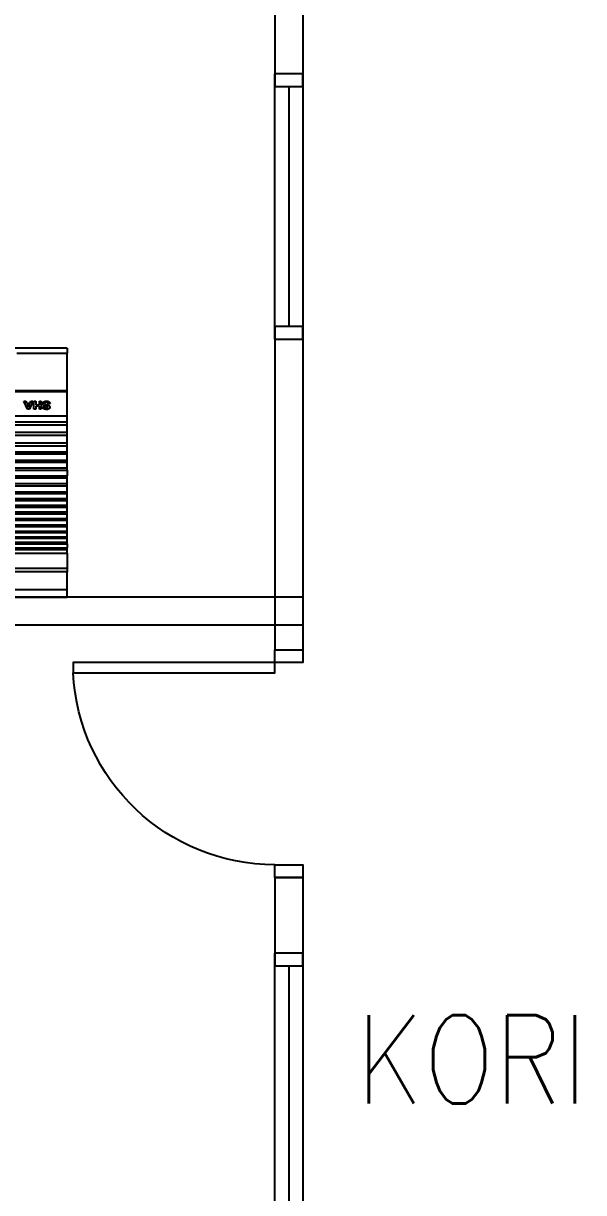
# Model space of a CAD drawing. Header units: inches. Extents: x -85907952 to 802144, y 988801 to 3125513.
# Drawn here: x 407991 to 410210, y 1030831 to 1035458 of the extents above; entities that cross this region are included whole.
import ezdxf
from ezdxf.enums import TextEntityAlignment as Align

# ---------------------------------------------------------------- set-up
doc = ezdxf.new("R2010")
doc.units = ezdxf.units.IN
doc.header["$MEASUREMENT"] = 0
for name, color, linetype in [('DOOR', 2, 'Continuous'), ('Edges', 7, 'Continuous'), ('partition', 8, 'Continuous'), ('WIN', 9, 'Continuous')]:
    doc.layers.add(name, color=color, linetype=linetype)
doc.layers.add('t3', color=8, linetype='Continuous', lineweight=25)
doc.styles.add('LAILA', font='romans.shx', dxfattribs={"width": 0.85})

# ---------------------------------------------------------------- blocks, each defined once
blk = doc.blocks.new('dr16')
at = {"layer": 'DOOR', "color": 1}
blk.add_line((-2409712.2, -909070.8), (-2409602.2, -909070.8), dxfattribs=at)
for points in [[(-2409712.2, -909070.8), (-2409602.2, -909070.8), (-2409602.2, -909020.8), (-2409712.2, -909020.8)], [(-2410511.2, -909830.8), (-2409712.2, -909830.8), (-2409712.2, -909870.8), (-2410511.2, -909870.8)], [(-2409712.2, -909920.8), (-2409602.2, -909920.8), (-2409602.2, -909870.8), (-2409712.2, -909870.8)]]:
    blk.add_lwpolyline(points, close=True, dxfattribs=at)
at = {"layer": 'DOOR', "color": 9}
blk.add_arc((-2409712.2, -909870.8), 800, 90, 177.134, dxfattribs=at)
blk = doc.blocks.new('air con')
at = {"layer": 'Edges'}
for p, q in [((71.4, 41.9), (152.4, 41.9)), ((71.4, 41.9), (71.4, 41.09)), ((71.4, 41.09), (152.4, 41.09)), ((71.4, 41.09), (71.4, 39.12)), ((71.4, 39.12), (152.4, 39.12)), ((71.4, 38.72), (71.4, 39.12)), ((152.4, 38.72), (71.4, 38.72)), ((71.4, 37.09), (71.4, 38.72)), ((71.4, 37.09), (71.4, 36.7)), ((152.4, 37.09), (71.4, 37.09)), ((152.4, 36.7), (71.4, 36.7)), ((71.4, 36.7), (71.4, 36.54)), ((152.4, 36.54), (71.4, 36.54)), ((71.4, 36.08), (71.4, 36.54)), ((152.4, 36.08), (71.4, 36.08)), ((71.4, 36.08), (71.4, 35.91)), ((152.4, 35.91), (71.4, 35.91)), ((71.4, 35.91), (71.4, 35.49)), ((71.4, 35.49), (71.4, 35.34)), ((152.4, 35.49), (71.4, 35.49)), ((152.4, 35.34), (71.4, 35.34)), ((71.4, 35.34), (71.4, 34.88)), ((152.4, 34.88), (71.4, 34.88)), ((71.4, 34.88), (71.4, 34.71)), ((152.4, 34.71), (71.4, 34.71)), ((71.4, 34.71), (71.4, 34.21)), ((152.4, 34.21), (71.4, 34.21)), ((71.4, 34.21), (71.4, 34.02)), ((71.4, 34.02), (71.4, 33.51)), ((152.4, 34.02), (71.4, 34.02)), ((152.4, 33.51), (71.4, 33.51)), ((71.4, 33.51), (71.4, 33.33)), ((152.4, 33.33), (71.4, 33.33)), ((71.4, 33.33), (71.4, 32.83)), ((152.4, 32.83), (71.4, 32.83)), ((71.4, 32.83), (71.4, 32.62)), ((152.4, 32.62), (71.4, 32.62)), ((71.4, 32.62), (71.4, 32.1)), ((152.4, 32.1), (71.4, 32.1)), ((71.4, 32.1), (71.4, 31.91)), ((152.4, 31.91), (71.4, 31.91)), ((71.4, 31.91), (71.4, 31.38)), ((152.4, 31.38), (71.4, 31.38)), ((71.4, 31.38), (71.4, 31.19)), ((152.4, 31.19), (71.4, 31.19)), ((71.4, 31.19), (71.4, 30.65)), ((152.4, 30.65), (71.4, 30.65)), ((71.4, 30.65), (71.4, 30.44)), ((152.4, 30.44), (71.4, 30.44)), ((71.4, 30.44), (71.4, 29.79)), ((152.4, 29.79), (71.4, 29.79)), ((71.4, 29.79), (71.4, 29.56)), ((71.4, 29.56), (71.4, 28.93)), ((152.4, 29.56), (71.4, 29.56)), ((152.4, 28.93), (71.4, 28.93)), ((71.4, 28.93), (71.4, 28.71)), ((152.4, 28.71), (71.4, 28.71)), ((71.4, 28.09), (71.4, 28.71)), ((152.4, 28.09), (71.4, 28.09)), ((71.4, 28.09), (71.4, 27.87)), ((71.4, 27.87), (71.4, 27.23)), ((152.4, 27.87), (71.4, 27.87)), ((152.4, 27.23), (71.4, 27.23)), ((71.4, 27.23), (71.4, 27.02)), ((71.4, 27.02), (71.4, 26.35)), ((152.4, 27.02), (71.4, 27.02)), ((152.4, 26.35), (71.4, 26.35)), ((71.4, 26.35), (71.4, 26.12)), ((152.4, 26.12), (71.4, 26.12)), ((71.4, 26.12), (71.4, 25.47)), ((152.4, 25.47), (71.4, 25.47)), ((71.4, 25.47), (71.4, 25.16)), ((152.4, 25.16), (71.4, 25.16)), ((71.4, 25.16), (71.4, 24.3)), ((152.4, 24.3), (71.4, 24.3)), ((71.4, 24.3), (71.4, 24)), ((152.4, 24), (71.4, 24)), ((71.4, 24), (71.4, 23.18)), ((71.4, 23.18), (71.4, 22.88)), ((152.4, 23.18), (71.4, 23.18)), ((152.4, 22.88), (71.4, 22.88)), ((71.4, 22.88), (71.4, 22.21)), ((152.4, 22.21), (71.4, 22.21)), ((71.4, 22.21), (71.4, 19.57)), ((73.25, 20.92), (73.44, 20.94)), ((73.26, 20.85), (73.25, 20.92)), ((73.29, 20.79), (73.26, 20.85)), ((73.28, 21.28), (73.29, 21.35)), ((73.29, 21.23), (73.28, 21.28)), ((73.29, 21.35), (73.33, 21.41)), ((73.31, 21.19), (73.29, 21.23)), ((73.32, 20.74), (73.29, 20.79)), ((73.33, 21.14), (73.31, 21.19)), ((73.37, 20.7), (73.32, 20.74)), ((73.33, 21.41), (73.38, 21.46)), ((73.37, 21.11), (73.33, 21.14)), ((73.41, 21.08), (73.37, 21.11)), ((73.42, 20.67), (73.37, 20.7)), ((73.38, 21.46), (73.45, 21.49)), ((73.46, 21.06), (73.41, 21.08)), ((73.49, 20.64), (73.42, 20.67)), ((73.44, 20.94), (73.47, 20.86)), ((73.45, 21.49), (73.54, 21.52)), ((73.6, 21.02), (73.46, 21.06)), ((73.48, 21.32), (73.47, 21.29)), ((73.47, 21.29), (73.48, 21.26)), ((73.47, 20.86), (73.51, 20.81)), ((73.5, 21.35), (73.48, 21.32)), ((73.48, 21.26), (73.5, 21.24)), ((73.57, 20.63), (73.49, 20.64)), ((73.56, 21.37), (73.5, 21.35)), ((73.5, 21.24), (73.57, 21.21)), ((73.51, 20.81), (73.57, 20.78)), ((73.54, 21.52), (73.64, 21.52)), ((73.64, 21.38), (73.56, 21.37)), ((73.57, 21.21), (73.68, 21.18)), ((73.57, 20.78), (73.66, 20.77)), ((73.65, 20.62), (73.57, 20.63)), ((73.76, 20.98), (73.6, 21.02)), ((73.64, 21.52), (73.73, 21.52)), ((73.71, 21.37), (73.64, 21.38)), ((73.77, 20.63), (73.65, 20.62)), ((73.66, 20.77), (73.74, 20.78)), ((73.68, 21.18), (73.81, 21.15)), ((73.77, 21.35), (73.71, 21.37)), ((73.73, 21.52), (73.8, 21.51)), ((73.74, 20.78), (73.8, 20.81)), ((73.8, 20.96), (73.76, 20.98)), ((73.8, 21.31), (73.77, 21.35)), ((73.87, 20.66), (73.77, 20.63)), ((73.8, 21.51), (73.87, 21.48)), ((73.82, 21.25), (73.8, 21.31)), ((73.83, 20.94), (73.8, 20.96)), ((73.8, 20.81), (73.84, 20.85)), ((73.81, 21.15), (73.9, 21.12)), ((74.02, 21.26), (73.82, 21.25)), ((73.84, 20.92), (73.83, 20.94)), ((73.85, 20.89), (73.84, 20.92)), ((73.84, 20.85), (73.85, 20.89)), ((73.87, 21.48), (73.92, 21.45)), ((73.94, 20.7), (73.87, 20.66)), ((73.9, 21.12), (73.96, 21.08)), ((73.92, 21.45), (73.96, 21.41)), ((74, 20.75), (73.94, 20.7)), ((73.96, 21.41), (73.99, 21.37)), ((73.96, 21.08), (74.01, 21.03)), ((73.99, 21.37), (74.01, 21.32)), ((74.04, 20.82), (74, 20.75)), ((74.01, 21.32), (74.02, 21.26)), ((74.01, 21.03), (74.04, 20.97)), ((74.04, 20.97), (74.05, 20.89)), ((74.05, 20.89), (74.04, 20.82)), ((74.21, 20.64), (74.21, 21.51)), ((74.21, 21.51), (74.41, 21.51)), ((74.41, 20.64), (74.21, 20.64)), ((74.41, 21.51), (74.41, 21.17)), ((74.41, 21.17), (74.8, 21.17)), ((74.8, 21.02), (74.41, 21.02)), ((74.41, 21.02), (74.41, 20.64)), ((74.8, 21.17), (74.8, 21.51)), ((74.8, 21.51), (75, 21.51)), ((74.8, 20.64), (74.8, 21.02)), ((75, 20.64), (74.8, 20.64)), ((75, 21.51), (75, 20.64)), ((75.11, 20.64), (75.49, 21.51)), ((75.32, 20.64), (75.11, 20.64)), ((75.4, 20.84), (75.32, 20.64)), ((75.79, 20.84), (75.4, 20.84)), ((75.59, 21.31), (75.46, 20.98)), ((75.46, 20.98), (75.73, 20.98)), ((75.49, 21.51), (75.7, 21.51)), ((75.73, 20.98), (75.59, 21.31)), ((75.7, 21.51), (76.09, 20.64)), ((75.88, 20.64), (75.79, 20.84)), ((76.09, 20.64), (75.88, 20.64)), ((152.4, 19.57), (71.4, 19.57)), ((71.4, 19.57), (71.4, 19.49)), ((152.4, 19.49), (71.4, 19.49)), ((71.4, 19.49), (71.4, 15.42)), ((76.86, 15.42), (71.4, 15.42)), ((71.4, 14.9), (71.4, 15.42)), ((71.4, 14.9), (152.4, 14.9))]:
    blk.add_line(p, q, dxfattribs=at)
blk = doc.blocks.new('1.5HP AIR CONDITION')
at = {"xscale": 36.51607049631966, "yscale": 36.51607049631966, "zscale": 36.51607049631966}
blk.add_blockref('air con', (-4086.2, -544), dxfattribs=at)

msp = doc.modelspace()

# ---------------------------------------------------------------- linework, layer by layer
at = {"layer": 'partition'}
for p, q in [((408987.7, 1035558.4), (408987.7, 1035258.4)), ((409097.7, 1035558.4), (409097.7, 1035258.4)), ((408987.7, 1034208.4), (408987.7, 1032978.4)), ((409097.7, 1034208.4), (409097.7, 1032978.4)), ((404372.7, 1033188.4), (409097.7, 1033188.4)), ((404372.7, 1033078.4), (409097.7, 1033078.4)), ((408987.7, 1032978.4), (409097.7, 1032978.4)), ((408987.7, 1032078.4), (409097.7, 1032078.4)), ((408987.7, 1032078.4), (408987.7, 1031778.4)), ((409097.7, 1032078.4), (409097.7, 1031778.4))]:
    msp.add_line(p, q, dxfattribs=at)
at = {"layer": 'WIN'}
for p, q in [((408987.7, 1034208.4), (408987.7, 1035258.4)), ((409097.7, 1035258.4), (409097.7, 1034208.4)), ((409042.7, 1035208.4), (409042.7, 1034258.4)), ((408987.7, 1030728.4), (408987.7, 1031778.4)), ((409097.7, 1031778.4), (409097.7, 1030728.4)), ((409042.7, 1031728.4), (409042.7, 1030778.4))]:
    msp.add_line(p, q, dxfattribs=at)
for points in [[(408987.7, 1035208.4), (409097.7, 1035208.4), (409097.7, 1035258.4), (408987.7, 1035258.4)], [(408987.7, 1034208.4), (409097.7, 1034208.4), (409097.7, 1034258.4), (408987.7, 1034258.4)], [(408987.7, 1031728.4), (409097.7, 1031728.4), (409097.7, 1031778.4), (408987.7, 1031778.4)]]:
    msp.add_lwpolyline(points, close=True, dxfattribs=at)

# ---------------------------------------------------------------- block references
at = {"rotation": 180}
msp.add_blockref('1.5HP AIR CONDITION', (406685.8, 1034172.5), dxfattribs=at)
at = {"layer": 'DOOR', "xscale": -1, "rotation": 180}
msp.add_blockref('dr16', (2818699.8, 123057.6), dxfattribs=at)

# ---------------------------------------------------------------- texts
at = {"layer": 't3', "style": 'LAILA', "width": 0.85}
msp.add_text('KORIDOR', height=350, dxfattribs=at).set_placement((409308.7, 1031533.1), align=Align.TOP_LEFT)

doc.saveas('drawing.dxf')
